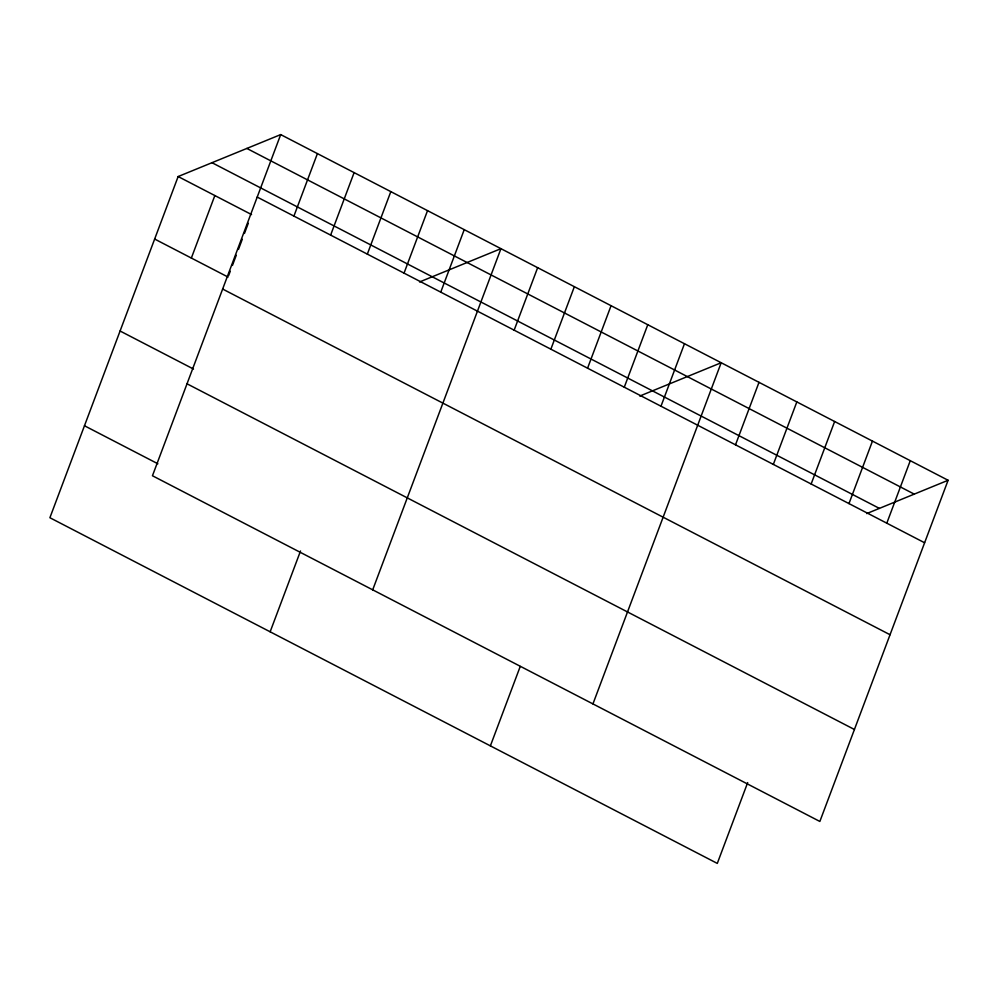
<?xml version="1.0" encoding="UTF-8"?>
<svg xmlns="http://www.w3.org/2000/svg" width="998" height="998" viewBox="0 0 998 998"><rect width="100%" height="100%" fill="white"/><g stroke="black" fill="none" stroke-linecap="round" stroke-linejoin="round"><path stroke-width="1.5" d="M280.7 134.593L152.457 475.759L819.857 821.454L948.1 480.275L280.7 134.593L178.143 176.546L49.9 517.725L717.3 863.407L747.677 782.594M191.354 258.058L214.844 195.558M228.617 275.61L230.251 271.256M232.434 265.443L236.264 255.263M238.447 249.45L242.264 239.283M244.448 233.47L248.277 223.29M293.923 216.092L317.414 153.605M330.625 235.104L354.115 172.617M367.339 254.116L390.817 191.628M404.04 273.128L427.531 210.64M270.146 631.809L300.523 550.983M440.754 292.14L464.232 229.652M372.703 589.843L500.946 248.664L419.534 281.972M514.157 330.163L537.648 267.676M550.871 349.175L574.361 286.688M587.572 368.187L611.063 305.7M624.286 387.199L647.777 324.712M490.38 745.88L520.232 666.452M660.988 406.211L684.478 343.724M592.949 703.914L721.18 362.736L639.78 396.044M735.514 444.821L759.004 382.334M773.338 464.407L796.828 401.92M811.149 483.993L834.64 421.505M848.974 503.591L872.464 441.091M886.798 523.177L910.276 460.689M866.688 513.583L948.1 480.275M246.855 148.44L914.255 494.122M211.988 162.699L879.388 508.394M257.21 197.08L924.61 542.762M178.143 176.546L251.558 214.57M154.653 239.046L228.068 277.07M222.641 289.046L890.041 634.728M120.084 331.012L193.5 369.035M187.025 383.793L854.425 729.488M84.468 425.759L157.884 463.783"/></g></svg>
